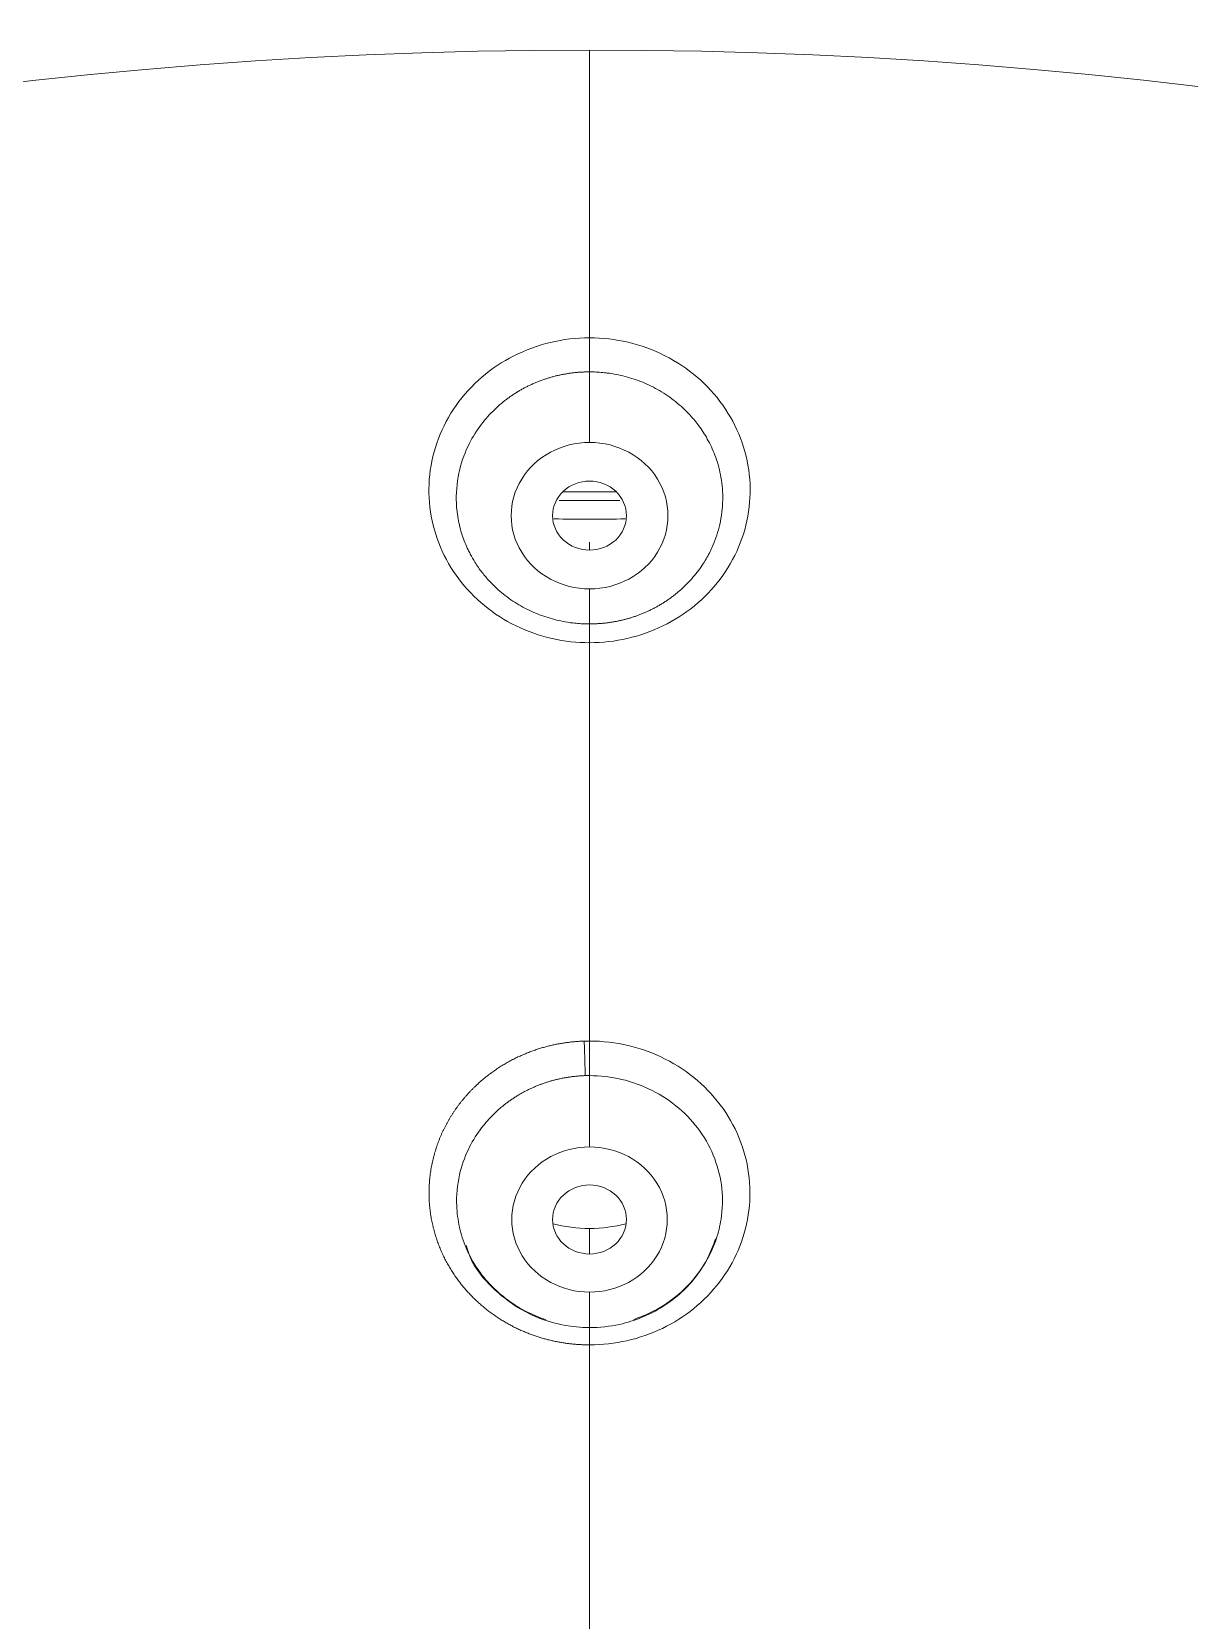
# Model space of a CAD drawing. Extents: x 1797 to 2925, y 0 to 827.
# Drawn here: x 2259.33 to 2271.85, y 583.49 to 600.67 of the extents above; entities that cross this region are included whole.
import ezdxf

# ---------------------------------------------------------------- set-up
doc = ezdxf.new("R2010")
doc.units = 0
doc.header["$LTSCALE"] = 30
doc.header["$MEASUREMENT"] = 0
doc.layers.add('1', color=7, linetype='CONTINUOUS')

msp = doc.modelspace()

# ---------------------------------------------------------------- linework, layer by layer
at = {"layer": '1', "color": 7, "linetype": 'Continuous', "lineweight": 13}
for p, q in [((2265.366, 597.362), (2265.366, 600.475)), ((2265.366, 596.231), (2265.366, 596.994)), ((2265.366, 594.648), (2265.366, 594.263)), ((2265.366, 589.757), (2265.366, 594.065)), ((2265.366, 588.612), (2265.366, 589.383)), ((2265.366, 587.043), (2265.366, 586.658)), ((2265.366, 581.731), (2265.366, 586.471))]:
    msp.add_line(p, q, dxfattribs=at)
at = {"layer": '1', "color": 7, "linetype": 'Continuous', "lineweight": 18}
for p, q in [((2265.366, 596.994), (2265.366, 597.362)), ((2265.038, 595.604), (2265.693, 595.604)), ((2265.651, 595.697), (2265.08, 595.697)), ((2265.366, 595.066), (2265.366, 595.152)), ((2265.366, 594.27), (2265.366, 594.065)), ((2265.366, 589.757), (2265.366, 589.383)), ((2265.366, 587.454), (2265.366, 587.73)), ((2265.366, 586.471), (2265.366, 586.674))]:
    msp.add_line(p, q, dxfattribs=at)
for centre, major_axis, ratio, start_param, end_param in [((2265.366, 552.468), (57.67, 0), 0.93358, 5.498085, 8.635877), ((2265.366, 552.451), (57.518, 0), 0.93358, 5.498085, 10.209879), ((2265.366, 597.708), (6.44, 0), 0.358368, 4.652425, 4.772353), ((2265.366, 588.039), (1.44, 0), 0.93358, 1.570796, 1.603857)]:
    msp.add_ellipse(centre, major_axis=major_axis, ratio=ratio, start_param=start_param, end_param=end_param, dxfattribs=at)
at = {"layer": '1', "color": 7, "linetype": 'Continuous', "lineweight": 13}
for centre, major_axis, start_param, end_param in [((2265.366, 552.269), (57.048, 0), 5.498085, 10.209879), ((2265.366, 552.292), (-58.2, 0), 4.712392, 5.494288), ((2265.366, 552.249), (56.129, 0), 5.397226, 10.310738), ((2265.366, 552.333), (55.427, 0), 5.397283, 10.31068), ((2265.366, 552.862), (-51, 0), 4.712389, 7.625054), ((2265.366, 552.862), (-51, 0), 1.799723, 4.712389), ((2265.366, 595.439), (0.848, 0), 1.570796, 4.712389), ((2265.366, 595.439), (0.848, 0), 4.712389, 7.853982), ((2265.366, 587.827), (0.841, 0), 1.570796, 4.712389), ((2265.366, 587.827), (0.841, 0), 4.712389, 7.853982)]:
    msp.add_ellipse(centre, major_axis=major_axis, ratio=0.93358, start_param=start_param, end_param=end_param, dxfattribs=at)
at = {"layer": '1', "color": 7, "linetype": 'Continuous', "lineweight": 18}
for points, knots in [([(2324.103, 567.902), (2324.088, 567.986), (2323.967, 568.678), (2323.684, 570.135), (2323.151, 572.408), (2322.395, 575.062), (2321.407, 577.92), (2320.211, 580.816), (2318.387, 584.587), (2315.688, 589.115), (2312.467, 593.336), (2309.6, 596.494), (2307.322, 598.735), (2305.027, 600.757), (2302.859, 602.479), (2300.966, 603.853), (2299.401, 604.905), (2298.193, 605.67), (2297.245, 606.244), (2296.322, 606.782), (2295.177, 607.423), (2293.67, 608.216), (2291.351, 609.347), (2288.174, 610.707), (2284.095, 612.141), (2279.565, 613.371), (2274.59, 614.315), (2269.923, 614.806), (2265.687, 614.951), (2261.973, 614.863), (2258.206, 614.549), (2254.201, 613.972), (2250.216, 613.129), (2246.437, 612.059), (2243.392, 611), (2241.003, 610.044), (2239.194, 609.244), (2237.724, 608.543), (2236.42, 607.882), (2235.112, 607.181), (2233.644, 606.345), (2231.831, 605.239), (2229.597, 603.751), (2226.944, 601.781), (2224.021, 599.322), (2220.911, 596.309), (2217.801, 592.769), (2214.939, 588.87), (2212.49, 584.842), (2210.499, 580.847), (2208.927, 576.932), (2207.737, 573.136), (2206.971, 569.945), (2206.646, 568.019), (2206.544, 567.319)], [0, 0, 0, 0, 0.001588, 0.013126, 0.027789, 0.04558, 0.065218, 0.084873, 0.104532, 0.143846, 0.183174, 0.202849, 0.222528, 0.241892, 0.258858, 0.273049, 0.284465, 0.293107, 0.298976, 0.304539, 0.312444, 0.322691, 0.335281, 0.358941, 0.384767, 0.412706, 0.442761, 0.474929, 0.496111, 0.51812, 0.540956, 0.563325, 0.590147, 0.613541, 0.633505, 0.647888, 0.659751, 0.669092, 0.677224, 0.686109, 0.695892, 0.707751, 0.724579, 0.744632, 0.76791, 0.794412, 0.824139, 0.854874, 0.884154, 0.911977, 0.938344, 0.963257, 0.986713, 1, 1, 1, 1]), ([(2206.477, 567.001), (2206.734, 568.705), (2207.436, 572.186), (2208.761, 576.463), (2209.776, 579.02), (2210.497, 580.707), (2210.88, 581.543), (2212.904, 585.674), (2215.365, 589.62), (2218.31, 593.238), (2219.525, 594.658), (2220.151, 595.354), (2222.085, 597.396), (2224.806, 600.002), (2228.533, 602.932), (2230.898, 604.531), (2232.503, 605.56), (2233.319, 606.056), (2237.461, 608.44), (2241.855, 610.444), (2246.457, 611.925), (2248.313, 612.474), (2249.248, 612.728), (2252.071, 613.423), (2255.884, 614.177), (2260.727, 614.681), (2263.645, 614.782), (2265.592, 614.805), (2266.565, 614.794), (2271.428, 614.628), (2276.274, 614.014), (2280.982, 612.857), (2282.851, 612.352), (2283.78, 612.077), (2286.541, 611.191), (2290.16, 609.839), (2294.485, 607.746), (2296.972, 606.316), (2298.604, 605.325), (2299.407, 604.811), (2303.351, 602.149), (2307.014, 599.125), (2310.239, 595.722), (2311.493, 594.331), (2312.101, 593.622), (2313.869, 591.452), (2316.073, 588.451), (2318.424, 584.466), (2319.64, 581.987), (2320.407, 580.317), (2320.768, 579.473), (2322.462, 575.213), (2323.559, 571.324), (2324.199, 567.366), (2324.254, 567.002)], [0, 0, 0, 0, 0.032488, 0.066794, 0.083947, 0.083947, 0.1011, 0.1011, 0.169711, 0.186864, 0.186864, 0.204017, 0.204017, 0.238323, 0.272629, 0.289782, 0.289782, 0.306935, 0.306935, 0.375547, 0.3927, 0.3927, 0.409853, 0.409853, 0.444159, 0.478464, 0.495617, 0.495617, 0.51277, 0.51277, 0.581382, 0.598535, 0.598535, 0.615688, 0.615688, 0.649994, 0.6843, 0.701453, 0.701453, 0.718606, 0.718606, 0.787218, 0.804371, 0.804371, 0.821524, 0.821524, 0.855829, 0.890135, 0.907288, 0.907288, 0.924441, 0.924441, 0.993053, 1, 1, 1, 1]), ([(2264.075, 595.024), (2264.091, 594.994), (2264.13, 594.925), (2264.199, 594.827), (2264.3, 594.709), (2264.43, 594.588), (2264.597, 594.472), (2264.776, 594.383), (2264.961, 594.319), (2265.099, 594.29), (2265.186, 594.278), (2265.222, 594.275), (2265.258, 594.272), (2265.294, 594.269), (2265.33, 594.268), (2265.354, 594.268), (2265.366, 594.268)], [0, 0, 0, 0, 0.066156, 0.15536, 0.233724, 0.366474, 0.495908, 0.622051, 0.744927, 0.864564, 0.88737, 0.910082, 0.932701, 0.955227, 0.97766, 1, 1, 1, 1]), ([(2265.366, 594.268), (2265.372, 594.268), (2265.384, 594.268), (2265.402, 594.268), (2265.42, 594.269), (2265.438, 594.27), (2265.456, 594.271), (2265.475, 594.272), (2265.493, 594.273), (2265.511, 594.275), (2265.53, 594.277), (2265.548, 594.279), (2265.566, 594.281), (2265.585, 594.284), (2265.603, 594.287), (2265.621, 594.29), (2265.64, 594.293), (2265.658, 594.296), (2265.676, 594.3), (2265.695, 594.304), (2265.713, 594.308), (2265.731, 594.312), (2265.749, 594.317), (2265.767, 594.322), (2265.786, 594.327), (2265.804, 594.332), (2265.822, 594.338), (2265.84, 594.344), (2265.858, 594.35), (2265.876, 594.356), (2265.893, 594.363), (2265.911, 594.369), (2265.929, 594.376), (2265.947, 594.384), (2265.964, 594.391), (2265.982, 594.399), (2265.999, 594.407), (2266.017, 594.415), (2266.034, 594.423), (2266.051, 594.432), (2266.068, 594.441), (2266.085, 594.45), (2266.102, 594.459), (2266.119, 594.469), (2266.136, 594.479), (2266.152, 594.489), (2266.169, 594.499), (2266.185, 594.51), (2266.201, 594.52), (2266.217, 594.531), (2266.233, 594.543), (2266.249, 594.554), (2266.265, 594.566), (2266.28, 594.578), (2266.296, 594.59), (2266.311, 594.602), (2266.326, 594.615), (2266.341, 594.628), (2266.356, 594.641), (2266.406, 594.686), (2266.493, 594.777), (2266.593, 594.91), (2266.648, 595.007), (2266.67, 595.05)], [0, 0, 0, 0, 0.011134, 0.022289, 0.033466, 0.044666, 0.055887, 0.06713, 0.078395, 0.089682, 0.100992, 0.112323, 0.123676, 0.135052, 0.146449, 0.157869, 0.169311, 0.180775, 0.192261, 0.203769, 0.2153, 0.226853, 0.238428, 0.250025, 0.261645, 0.273287, 0.284952, 0.296639, 0.308348, 0.32008, 0.331834, 0.343611, 0.355411, 0.367232, 0.379077, 0.390944, 0.402833, 0.414745, 0.42668, 0.438638, 0.450618, 0.462621, 0.474646, 0.486695, 0.498766, 0.51086, 0.522976, 0.535116, 0.547278, 0.559464, 0.571672, 0.583903, 0.596157, 0.608434, 0.620734, 0.633057, 0.645403, 0.657772, 0.670164, 0.682579, 0.786327, 0.907263, 1, 1, 1, 1]), ([(2263.98, 587.663), (2263.992, 587.623), (2264.026, 587.524), (2264.097, 587.378), (2264.191, 587.238), (2264.314, 587.093), (2264.477, 586.95), (2264.682, 586.825), (2264.826, 586.766), (2264.894, 586.744)], [0, 0, 0, 0, 0.09567, 0.238823, 0.365489, 0.475683, 0.662468, 0.843622, 1, 1, 1, 1]), ([(2264.034, 587.547), (2264.041, 587.517), (2264.09, 587.334), (2264.33, 587.05), (2264.731, 586.766), (2265.106, 586.668), (2265.318, 586.658), (2265.366, 586.658)], [0, 0, 0, 0, 0.054393, 0.34012, 0.626907, 0.917054, 1, 1, 1, 1]), ([(2265.366, 586.658), (2265.477, 586.658), (2265.752, 586.688), (2266.175, 586.861), (2266.543, 587.195), (2266.681, 587.474), (2266.727, 587.619)], [0, 0, 0, 0, 0.182309, 0.465739, 0.750926, 1, 1, 1, 1]), ([(2266.736, 587.615), (2266.724, 587.581), (2266.672, 587.445), (2266.542, 587.224), (2266.309, 586.985), (2266.066, 586.832), (2265.904, 586.766), (2265.845, 586.747)], [0, 0, 0, 0, 0.08566, 0.345146, 0.602049, 0.857814, 1, 1, 1, 1])]:
    msp.add_open_spline(points, degree=3, knots=knots, dxfattribs=at)
at = {"layer": '1', "color": 7, "linetype": 'Continuous', "lineweight": 13}
for points, knots in [([(2325.003, 561.975), (2324.255, 566.343), (2321.332, 575.987), (2312.699, 589.405), (2299.38, 600.661), (2283.137, 607.826), (2265.365, 610.285), (2247.594, 607.826), (2231.351, 600.661), (2218.032, 589.405), (2209.218, 575.705), (2206.288, 565.712), (2205.572, 561.011)], [0, 0, 0, 0, 0.082805, 0.186343, 0.289882, 0.39342, 0.496959, 0.600497, 0.704035, 0.807574, 0.911112, 1, 1, 1, 1]), ([(2307.926, 513.159), (2307.938, 513.17), (2307.978, 513.208), (2308.062, 513.287), (2308.195, 513.413), (2308.376, 513.585), (2308.604, 513.804), (2308.878, 514.072), (2309.198, 514.387), (2309.562, 514.753), (2309.97, 515.169), (2310.418, 515.638), (2310.907, 516.16), (2311.432, 516.737), (2311.993, 517.371), (2312.587, 518.063), (2313.211, 518.815), (2313.862, 519.629), (2314.537, 520.507), (2315.232, 521.45), (2315.944, 522.46), (2316.669, 523.54), (2317.402, 524.691), (2318.138, 525.915), (2318.873, 527.212), (2319.6, 528.586), (2320.316, 530.037), (2321.013, 531.566), (2321.686, 533.174), (2322.328, 534.862), (2322.932, 536.629), (2323.491, 538.477), (2323.997, 540.404), (2324.443, 542.411), (2324.819, 544.495), (2325.119, 546.656), (2325.333, 548.89), (2325.454, 551.195), (2325.473, 553.567), (2325.38, 556.002), (2325.168, 558.496), (2324.825, 561.042), (2324.345, 563.634), (2323.719, 566.266), (2322.939, 568.928), (2321.997, 571.612), (2321.009, 574.008), (2320.026, 576.113), (2319.093, 577.929), (2318.077, 579.737), (2316.976, 581.534), (2315.789, 583.314), (2314.514, 585.075), (2313.152, 586.811), (2311.7, 588.519), (2310.158, 590.192), (2308.526, 591.828), (2306.804, 593.421), (2304.993, 594.966), (2303.093, 596.458), (2301.105, 597.892), (2299.03, 599.263), (2296.869, 600.565), (2294.624, 601.793), (2292.299, 602.941), (2289.894, 604.005), (2287.415, 604.979), (2284.863, 605.857), (2282.243, 606.635), (2279.559, 607.305), (2276.815, 607.864), (2274.017, 608.308), (2271.171, 608.63), (2268.281, 608.828), (2264.867, 608.906), (2260.944, 608.77), (2256.546, 608.314), (2252.195, 607.559), (2247.916, 606.508), (2243.732, 605.164), (2239.665, 603.537), (2235.736, 601.637), (2231.967, 599.472), (2228.381, 597.052), (2224.994, 594.394), (2221.825, 591.51), (2218.891, 588.418), (2216.21, 585.131), (2213.795, 581.67), (2211.658, 578.052), (2209.607, 573.882), (2207.781, 569.125), (2206.342, 563.781), (2205.468, 558.331), (2205.174, 552.827), (2205.457, 547.322), (2206.273, 542.136), (2207.467, 537.531), (2208.794, 533.724), (2210.105, 530.655), (2211.274, 528.289), (2212.472, 526.099), (2213.721, 524.037), (2215.051, 522.064), (2216.135, 520.578), (2216.984, 519.481), (2217.69, 518.607), (2218.365, 517.803), (2219.069, 516.993), (2219.681, 516.316), (2220.181, 515.778), (2220.552, 515.388), (2220.903, 515.024), (2221.236, 514.686), (2221.548, 514.372), (2221.841, 514.083), (2222.112, 513.819), (2222.362, 513.578), (2222.591, 513.36), (2222.736, 513.224), (2222.805, 513.159)], [0, 0, 0, 0, 0.000179, 0.000603, 0.00127, 0.002183, 0.00334, 0.004741, 0.006386, 0.008277, 0.010411, 0.01279, 0.015413, 0.018281, 0.021393, 0.02475, 0.028351, 0.032196, 0.036286, 0.04062, 0.045199, 0.050022, 0.055089, 0.060401, 0.065958, 0.071758, 0.077804, 0.084093, 0.090627, 0.097406, 0.104428, 0.111695, 0.119206, 0.126961, 0.134961, 0.143206, 0.151695, 0.160428, 0.169406, 0.178628, 0.188094, 0.197805, 0.20776, 0.21796, 0.228404, 0.239092, 0.250024, 0.257544, 0.265167, 0.272896, 0.280729, 0.288666, 0.296708, 0.304854, 0.313104, 0.321459, 0.329918, 0.338482, 0.34715, 0.355923, 0.3648, 0.373782, 0.382867, 0.392057, 0.401352, 0.410752, 0.420256, 0.429863, 0.439576, 0.449392, 0.459314, 0.46934, 0.47947, 0.489704, 0.500043, 0.515667, 0.531291, 0.546915, 0.562538, 0.578162, 0.593786, 0.60941, 0.625034, 0.640657, 0.656282, 0.671906, 0.68753, 0.703153, 0.718778, 0.734402, 0.750026, 0.770854, 0.791682, 0.81251, 0.833338, 0.854167, 0.874994, 0.892773, 0.907913, 0.920413, 0.930274, 0.937493, 0.948337, 0.95716, 0.963963, 0.968745, 0.972532, 0.976398, 0.980345, 0.984372, 0.986462, 0.988435, 0.990291, 0.99203, 0.993651, 0.995155, 0.996542, 0.997812, 0.998965, 1, 1, 1, 1]), ([(2223.353, 513.341), (2223.338, 513.355), (2223.291, 513.399), (2223.136, 513.547), (2223.026, 513.651), (2222.747, 513.92), (2222.577, 514.085), (2222.178, 514.478), (2221.948, 514.707), (2221.435, 515.229), (2221.15, 515.523), (2220.529, 516.181), (2220.193, 516.544), (2219.475, 517.344), (2219.093, 517.781), (2218.29, 518.732), (2217.869, 519.247), (2216.998, 520.36), (2216.547, 520.958), (2215.625, 522.241), (2215.153, 522.927), (2214.2, 524.391), (2213.718, 525.169), (2212.757, 526.822), (2212.278, 527.697), (2211.335, 529.546), (2210.872, 530.521), (2209.977, 532.572), (2209.545, 533.649), (2208.731, 535.907), (2208.348, 537.088), (2207.65, 539.553), (2207.336, 540.837), (2206.796, 543.507), (2206.57, 544.892), (2206.23, 547.759), (2206.114, 549.24), (2206.015, 552.291), (2206.031, 553.86), (2206.219, 557.074), (2206.39, 558.719), (2206.911, 562.071), (2207.261, 563.777), (2208.158, 567.23), (2208.706, 568.978), (2210.021, 572.49), (2210.788, 574.255), (2212.561, 577.774), (2213.567, 579.528), (2215.827, 582.992), (2217.082, 584.702), (2219.852, 588.041), (2221.367, 589.669), (2224.661, 592.802), (2226.439, 594.308), (2229.3, 596.442), (2230.286, 597.132), (2232.321, 598.464), (2233.37, 599.107), (2236.61, 600.953), (2238.893, 602.076), (2243.683, 604.062), (2246.189, 604.924), (2251.393, 606.337), (2254.09, 606.888), (2258.246, 607.45), (2259.649, 607.593), (2261.777, 607.738), (2262.49, 607.774), (2263.564, 607.811), (2264.102, 607.825), (2264.732, 607.833), (2265.048, 607.835), (2265.206, 607.836), (2265.285, 607.836), (2265.324, 607.836), (2265.344, 607.836), (2265.354, 607.836), (2265.359, 607.836), (2265.361, 607.836), (2265.362, 607.836), (2265.363, 607.836), (2265.364, 607.836), (2271.184, 607.836), (2282.826, 606.227), (2298.786, 599.183), (2307.511, 591.809), (2314.902, 583.412), (2317.931, 578.702), (2322.393, 568.663), (2323.827, 563.335), (2324.98, 552.52), (2324.698, 547.033), (2322.439, 536.372), (2320.462, 531.198), (2316.357, 524.003), (2314.021, 520.547), (2311.295, 517.36), (2309.394, 515.303), (2308.402, 514.307), (2307.378, 513.342)], [0, 0, 0, 0, 0.015625, 0.015625, 0.03125, 0.03125, 0.046875, 0.046875, 0.0625, 0.0625, 0.078125, 0.078125, 0.09375, 0.09375, 0.109375, 0.109375, 0.125, 0.125, 0.140625, 0.140625, 0.15625, 0.15625, 0.171875, 0.171875, 0.1875, 0.1875, 0.203125, 0.203125, 0.21875, 0.21875, 0.234375, 0.234375, 0.25, 0.25, 0.265625, 0.265625, 0.28125, 0.28125, 0.296875, 0.296875, 0.3125, 0.3125, 0.328125, 0.328125, 0.34375, 0.34375, 0.359375, 0.359375, 0.375, 0.375, 0.390625, 0.390625, 0.40625, 0.40625, 0.421875, 0.421875, 0.429687, 0.429687, 0.4375, 0.4375, 0.453125, 0.453125, 0.46875, 0.46875, 0.484375, 0.484375, 0.492187, 0.492187, 0.496094, 0.496094, 0.498047, 0.499023, 0.499512, 0.499756, 0.499878, 0.499939, 0.499969, 0.499985, 0.499992, 0.499996, 0.499998, 0.499998, 0.5, 0.5, 0.5625, 0.625, 0.6875, 0.6875, 0.75, 0.75, 0.8125, 0.8125, 0.875, 0.875, 0.9375, 0.9375, 0.96875, 0.984375, 0.984375, 1, 1, 1, 1]), ([(2265.365, 606.92), (2265.323, 606.92), (2265.24, 606.92), (2265.114, 606.919), (2264.988, 606.919), (2264.863, 606.918), (2264.737, 606.917), (2264.611, 606.915), (2264.486, 606.914), (2264.36, 606.912), (2264.234, 606.91), (2264.109, 606.907), (2263.983, 606.905), (2263.857, 606.902), (2263.732, 606.898), (2263.606, 606.895), (2263.48, 606.891), (2263.355, 606.887), (2263.229, 606.883), (2263.104, 606.879), (2262.978, 606.874), (2262.852, 606.869), (2262.727, 606.864), (2262.601, 606.859), (2262.475, 606.853), (2262.35, 606.847), (2262.224, 606.841), (2262.099, 606.834), (2261.973, 606.828), (2261.847, 606.821), (2261.722, 606.813), (2261.596, 606.806), (2261.47, 606.798), (2261.345, 606.79), (2261.219, 606.782), (2261.094, 606.773), (2260.644, 606.742), (2259.871, 606.681), (2258.777, 606.575), (2257.685, 606.449), (2256.595, 606.305), (2255.508, 606.141), (2254.425, 605.959), (2253.346, 605.757), (2251.913, 605.464), (2250.133, 605.05), (2248.019, 604.478), (2245.93, 603.832), (2243.868, 603.113), (2241.835, 602.322), (2239.172, 601.174), (2235.929, 599.565), (2232.212, 597.369), (2228.676, 594.914), (2225.722, 592.519), (2223.281, 590.277), (2221.294, 588.26), (2219.109, 585.803), (2216.798, 582.846), (2214.737, 579.744), (2213.116, 576.926), (2211.858, 574.45), (2210.83, 572.129), (2209.997, 569.986), (2209.326, 568.036), (2208.73, 566.051), (2208.159, 563.828), (2207.645, 561.361), (2207.23, 558.648), (2206.985, 556.146), (2206.87, 553.866), (2206.848, 551.818), (2206.909, 549.758), (2207.053, 547.702), (2207.279, 545.657), (2207.587, 543.627), (2207.977, 541.601), (2208.607, 538.926), (2209.596, 535.621), (2210.93, 532.186), (2212.297, 529.25), (2213.6, 526.794), (2214.876, 524.667), (2216.075, 522.85), (2217.158, 521.329), (2218.199, 519.968), (2219.186, 518.756), (2220.023, 517.781), (2220.803, 516.912), (2221.52, 516.142), (2222.262, 515.374), (2222.828, 514.809), (2223.206, 514.439), (2223.387, 514.263), (2223.571, 514.086), (2223.757, 513.908), (2223.945, 513.73), (2224.135, 513.55), (2224.328, 513.37), (2224.523, 513.189), (2224.72, 513.007), (2224.92, 512.824), (2225.122, 512.641), (2225.326, 512.456), (2225.532, 512.271), (2225.741, 512.085), (2225.952, 511.899), (2226.094, 511.774), (2226.165, 511.712)], [0, 0, 0, 0, 0.000892, 0.001785, 0.002677, 0.003569, 0.004462, 0.005354, 0.006246, 0.007138, 0.00803, 0.008923, 0.009815, 0.010707, 0.011599, 0.012491, 0.013384, 0.014276, 0.015169, 0.016061, 0.016953, 0.017846, 0.018739, 0.019631, 0.020524, 0.021417, 0.02231, 0.023203, 0.024097, 0.02499, 0.025884, 0.026777, 0.027671, 0.028565, 0.029459, 0.030354, 0.031248, 0.039059, 0.046868, 0.054679, 0.062496, 0.070311, 0.078122, 0.085931, 0.093744, 0.109373, 0.124991, 0.140601, 0.156239, 0.171854, 0.187489, 0.218707, 0.249974, 0.281106, 0.312458, 0.333209, 0.354021, 0.374951, 0.406022, 0.437441, 0.458146, 0.47896, 0.499936, 0.515411, 0.530971, 0.546637, 0.562432, 0.583123, 0.603936, 0.624924, 0.640415, 0.655981, 0.671643, 0.687423, 0.702962, 0.718542, 0.734186, 0.749915, 0.781006, 0.812398, 0.833188, 0.854003, 0.874891, 0.888786, 0.90267, 0.916556, 0.926936, 0.93739, 0.945051, 0.952809, 0.960666, 0.968624, 0.970466, 0.972324, 0.974198, 0.976087, 0.977992, 0.979913, 0.98185, 0.983802, 0.985771, 0.987756, 0.989756, 0.991773, 0.993806, 0.995854, 0.997919, 1, 1, 1, 1]), ([(2304.563, 511.712), (2304.6, 511.744), (2304.674, 511.809), (2304.784, 511.906), (2304.894, 512.003), (2305.003, 512.1), (2305.112, 512.196), (2305.22, 512.292), (2305.327, 512.388), (2305.433, 512.484), (2305.539, 512.579), (2305.644, 512.674), (2305.749, 512.769), (2305.853, 512.864), (2305.956, 512.958), (2306.059, 513.052), (2306.161, 513.146), (2306.262, 513.24), (2306.363, 513.333), (2306.463, 513.426), (2306.562, 513.519), (2306.661, 513.611), (2306.759, 513.703), (2306.856, 513.795), (2306.953, 513.887), (2307.049, 513.979), (2307.144, 514.07), (2307.239, 514.161), (2307.333, 514.251), (2307.426, 514.342), (2307.519, 514.432), (2307.611, 514.522), (2307.932, 514.836), (2308.472, 515.374), (2309.216, 516.143), (2309.932, 516.912), (2310.552, 517.604), (2311.086, 518.218), (2311.541, 518.756), (2311.988, 519.299), (2312.428, 519.847), (2312.86, 520.4), (2313.284, 520.958), (2313.701, 521.521), (2314.11, 522.089), (2314.512, 522.662), (2314.906, 523.239), (2315.292, 523.822), (2315.924, 524.802), (2316.772, 526.195), (2317.788, 528.02), (2318.727, 529.876), (2319.689, 531.979), (2320.64, 534.333), (2321.536, 536.943), (2322.19, 539.236), (2322.659, 541.197), (2322.992, 542.816), (2323.271, 544.438), (2323.497, 546.063), (2323.711, 548.065), (2323.862, 550.44), (2323.888, 553.181), (2323.783, 555.551), (2323.609, 557.554), (2323.412, 559.194), (2323.163, 560.821), (2322.863, 562.433), (2322.431, 564.404), (2321.821, 566.714), (2320.976, 569.338), (2320.075, 571.702), (2319.155, 573.817), (2318.248, 575.694), (2317.27, 577.53), (2316.1, 579.535), (2314.71, 581.689), (2313.07, 583.962), (2311.459, 585.969), (2309.909, 587.733), (2308.448, 589.274), (2306.93, 590.757), (2305.175, 592.348), (2303.165, 594.019), (2300.876, 595.736), (2298.501, 597.342), (2296.044, 598.835), (2293.506, 600.212), (2291.333, 601.259), (2289.562, 602.035), (2288.219, 602.586), (2286.634, 603.193), (2284.802, 603.832), (2282.713, 604.478), (2280.599, 605.05), (2278.819, 605.464), (2277.386, 605.758), (2276.307, 605.96), (2275.223, 606.142), (2274.137, 606.305), (2273.047, 606.45), (2271.954, 606.575), (2270.86, 606.681), (2270.047, 606.746), (2269.519, 606.782), (2269.274, 606.798), (2269.03, 606.813), (2268.786, 606.826), (2268.542, 606.839), (2268.297, 606.851), (2268.053, 606.862), (2267.809, 606.872), (2267.565, 606.881), (2267.32, 606.89), (2267.076, 606.897), (2266.832, 606.903), (2266.587, 606.908), (2266.343, 606.912), (2266.099, 606.916), (2265.854, 606.918), (2265.61, 606.92), (2265.447, 606.92), (2265.365, 606.92)], [0, 0, 0, 0, 0.001083, 0.002161, 0.003234, 0.004303, 0.005367, 0.006426, 0.00748, 0.008529, 0.009574, 0.010614, 0.011649, 0.01268, 0.013706, 0.014727, 0.015743, 0.016755, 0.017761, 0.018764, 0.019761, 0.020754, 0.021742, 0.022725, 0.023704, 0.024678, 0.025647, 0.026612, 0.027572, 0.028527, 0.029477, 0.030423, 0.031365, 0.039376, 0.047252, 0.054996, 0.06261, 0.067826, 0.073038, 0.078247, 0.083453, 0.088658, 0.093862, 0.099065, 0.104269, 0.109474, 0.11468, 0.11989, 0.125102, 0.140784, 0.156415, 0.172013, 0.187599, 0.208569, 0.229381, 0.250087, 0.262676, 0.275208, 0.287695, 0.300148, 0.312578, 0.333586, 0.354399, 0.37507, 0.387684, 0.400229, 0.412716, 0.425158, 0.437564, 0.458587, 0.4794, 0.500054, 0.515804, 0.531455, 0.547029, 0.562548, 0.583545, 0.604358, 0.62504, 0.640746, 0.65638, 0.671967, 0.687533, 0.708465, 0.729274, 0.750024, 0.770891, 0.791699, 0.812515, 0.822941, 0.833354, 0.843763, 0.859399, 0.875008, 0.890624, 0.906254, 0.914066, 0.921875, 0.929686, 0.937503, 0.945319, 0.95313, 0.960939, 0.968752, 0.970491, 0.972229, 0.973967, 0.975704, 0.977441, 0.979178, 0.980914, 0.982649, 0.984385, 0.98612, 0.987855, 0.98959, 0.991325, 0.99306, 0.994794, 0.99653, 0.998265, 1, 1, 1, 1]), ([(2265.365, 606.627), (2265.406, 606.626), (2265.488, 606.626), (2265.61, 606.626), (2265.733, 606.625), (2265.855, 606.625), (2265.978, 606.624), (2266.1, 606.622), (2266.223, 606.621), (2266.345, 606.619), (2266.467, 606.617), (2266.59, 606.615), (2266.712, 606.612), (2266.834, 606.609), (2266.957, 606.606), (2267.079, 606.603), (2267.201, 606.6), (2267.324, 606.596), (2267.446, 606.592), (2267.568, 606.588), (2267.691, 606.583), (2267.813, 606.579), (2267.935, 606.574), (2268.057, 606.568), (2268.18, 606.563), (2268.302, 606.557), (2268.424, 606.551), (2268.546, 606.545), (2268.669, 606.539), (2268.791, 606.532), (2268.913, 606.526), (2269.035, 606.518), (2269.157, 606.511), (2269.28, 606.504), (2269.402, 606.496), (2269.524, 606.488), (2269.962, 606.458), (2270.714, 606.4), (2271.78, 606.299), (2272.843, 606.179), (2274.258, 605.996), (2276.02, 605.721), (2278.118, 605.319), (2280.199, 604.845), (2282.489, 604.239), (2284.976, 603.473), (2287.642, 602.513), (2290.253, 601.432), (2292.805, 600.234), (2295.292, 598.919), (2297.705, 597.493), (2300.04, 595.958), (2302.293, 594.317), (2304.456, 592.576), (2306.525, 590.738), (2308.496, 588.807), (2310.362, 586.788), (2312.12, 584.686), (2313.766, 582.506), (2315.295, 580.253), (2316.704, 577.934), (2317.99, 575.551), (2319.148, 573.113), (2320.177, 570.625), (2321.075, 568.093), (2321.838, 565.522), (2322.465, 562.92), (2322.956, 560.292), (2323.306, 557.644), (2323.518, 554.983), (2323.59, 552.316), (2323.52, 549.649), (2323.311, 546.987), (2322.963, 544.34), (2322.516, 541.928), (2322.009, 539.756), (2321.478, 537.822), (2320.868, 535.901), (2320.183, 534.002), (2319.425, 532.131), (2318.596, 530.29), (2317.691, 528.474), (2316.715, 526.69), (2315.671, 524.943), (2314.56, 523.235), (2313.38, 521.563), (2312.502, 520.413), (2311.976, 519.754), (2311.829, 519.571), (2311.682, 519.389), (2311.533, 519.208), (2311.384, 519.027), (2311.234, 518.847), (2311.083, 518.667), (2310.932, 518.489), (2310.779, 518.31), (2310.626, 518.132), (2310.472, 517.955), (2310.317, 517.779), (2310.161, 517.603), (2310.005, 517.427), (2309.847, 517.252), (2309.689, 517.078), (2309.53, 516.905), (2309.371, 516.732), (2309.21, 516.559), (2309.049, 516.387), (2308.887, 516.216), (2308.724, 516.045), (2308.56, 515.875), (2308.395, 515.706), (2308.23, 515.537), (2308.064, 515.369), (2307.897, 515.201), (2307.729, 515.034), (2307.56, 514.868), (2307.391, 514.702), (2307.221, 514.537), (2307.05, 514.373), (2306.878, 514.209), (2306.705, 514.045), (2306.589, 513.937), (2306.532, 513.883)], [0, 0, 0, 0, 0.000893, 0.001787, 0.00268, 0.003573, 0.004466, 0.005359, 0.006252, 0.007145, 0.008038, 0.008931, 0.009824, 0.010716, 0.011609, 0.012502, 0.013394, 0.014287, 0.015179, 0.016072, 0.016965, 0.017857, 0.01875, 0.019643, 0.020535, 0.021428, 0.022321, 0.023214, 0.024106, 0.024999, 0.025892, 0.026785, 0.027679, 0.028572, 0.029465, 0.030359, 0.031252, 0.039067, 0.046877, 0.054688, 0.062504, 0.07814, 0.093746, 0.109357, 0.125006, 0.14583, 0.166638, 0.187504, 0.208304, 0.229115, 0.250003, 0.270773, 0.291586, 0.312501, 0.333239, 0.354054, 0.375, 0.395709, 0.416524, 0.437499, 0.458186, 0.479002, 0.499997, 0.520672, 0.541488, 0.562496, 0.583169, 0.603985, 0.624994, 0.645677, 0.666493, 0.687493, 0.708193, 0.72901, 0.749991, 0.765529, 0.781111, 0.796759, 0.812493, 0.828052, 0.843643, 0.859283, 0.874994, 0.890575, 0.906173, 0.921807, 0.937495, 0.939279, 0.941062, 0.942845, 0.944628, 0.94641, 0.948193, 0.949976, 0.951759, 0.953542, 0.955325, 0.957108, 0.958891, 0.960675, 0.962458, 0.964242, 0.966026, 0.96781, 0.969595, 0.971379, 0.973164, 0.97495, 0.976736, 0.978522, 0.980309, 0.982096, 0.983884, 0.985672, 0.987461, 0.98925, 0.99104, 0.992831, 0.994622, 0.996414, 0.998207, 1, 1, 1, 1]), ([(2265.366, 596.994), (2265.359, 596.994), (2265.347, 596.994), (2265.328, 596.994), (2265.309, 596.993), (2265.291, 596.992), (2265.272, 596.991), (2265.253, 596.99), (2265.234, 596.989), (2265.215, 596.987), (2265.196, 596.985), (2265.177, 596.983), (2265.158, 596.98), (2265.14, 596.977), (2265.121, 596.974), (2265.102, 596.971), (2265.083, 596.968), (2265.064, 596.964), (2265.045, 596.96), (2265.026, 596.956), (2265.008, 596.952), (2264.989, 596.947), (2264.97, 596.942), (2264.951, 596.937), (2264.933, 596.931), (2264.914, 596.926), (2264.896, 596.92), (2264.877, 596.914), (2264.859, 596.907), (2264.84, 596.9), (2264.822, 596.894), (2264.804, 596.886), (2264.785, 596.879), (2264.767, 596.871), (2264.749, 596.863), (2264.731, 596.855), (2264.713, 596.847), (2264.696, 596.838), (2264.678, 596.829), (2264.66, 596.82), (2264.643, 596.811), (2264.625, 596.801), (2264.608, 596.791), (2264.591, 596.781), (2264.574, 596.77), (2264.557, 596.76), (2264.54, 596.749), (2264.524, 596.738), (2264.507, 596.726), (2264.491, 596.715), (2264.475, 596.703), (2264.459, 596.691), (2264.443, 596.678), (2264.427, 596.666), (2264.412, 596.653), (2264.396, 596.64), (2264.381, 596.627), (2264.366, 596.613), (2264.351, 596.599), (2264.291, 596.542), (2264.183, 596.421), (2264.049, 596.207), (2263.946, 595.929), (2263.915, 595.651), (2263.938, 595.411), (2263.983, 595.231), (2264.034, 595.105), (2264.067, 595.039), (2264.075, 595.024)], [0, 0, 0, 0, 0.006394, 0.012802, 0.019222, 0.025654, 0.032099, 0.038557, 0.045028, 0.051511, 0.058008, 0.064516, 0.071038, 0.077572, 0.084119, 0.090678, 0.097251, 0.103835, 0.110433, 0.117043, 0.123666, 0.130302, 0.13695, 0.143612, 0.150285, 0.156972, 0.163671, 0.170383, 0.177107, 0.183844, 0.190594, 0.197356, 0.204132, 0.210919, 0.21772, 0.224533, 0.231359, 0.238197, 0.245048, 0.251912, 0.258788, 0.265678, 0.272579, 0.279494, 0.28642, 0.29336, 0.300312, 0.307277, 0.314255, 0.321245, 0.328247, 0.335263, 0.34229, 0.349331, 0.356384, 0.36345, 0.370528, 0.377619, 0.384722, 0.391838, 0.465398, 0.554974, 0.660501, 0.781886, 0.854377, 0.920907, 0.981486, 1, 1, 1, 1]), ([(2266.67, 595.05), (2266.68, 595.072), (2266.724, 595.166), (2266.784, 595.351), (2266.815, 595.602), (2266.796, 595.847), (2266.739, 596.062), (2266.658, 596.243), (2266.567, 596.389), (2266.457, 596.527), (2266.32, 596.659), (2266.15, 596.781), (2265.967, 596.875), (2265.778, 596.942), (2265.636, 596.972), (2265.547, 596.983), (2265.511, 596.987), (2265.475, 596.99), (2265.438, 596.993), (2265.402, 596.994), (2265.378, 596.994), (2265.366, 596.994)], [0, 0, 0, 0, 0.025572, 0.113067, 0.210302, 0.300453, 0.381181, 0.452446, 0.514221, 0.566484, 0.641894, 0.715394, 0.786979, 0.856644, 0.924388, 0.936974, 0.949567, 0.962166, 0.974771, 0.987382, 1, 1, 1, 1]), ([(2265.308, 589.757), (2265.302, 589.756), (2265.288, 589.756), (2265.267, 589.755), (2265.246, 589.753), (2265.225, 589.752), (2265.203, 589.75), (2265.182, 589.748), (2265.16, 589.746), (2265.138, 589.743), (2265.117, 589.74), (2265.095, 589.737), (2265.073, 589.734), (2265.05, 589.73), (2265.028, 589.726), (2265.006, 589.722), (2264.983, 589.717), (2264.96, 589.712), (2264.938, 589.707), (2264.915, 589.701), (2264.892, 589.695), (2264.869, 589.689), (2264.846, 589.682), (2264.823, 589.675), (2264.8, 589.668), (2264.777, 589.66), (2264.754, 589.652), (2264.731, 589.643), (2264.708, 589.635), (2264.684, 589.625), (2264.661, 589.616), (2264.638, 589.606), (2264.615, 589.595), (2264.591, 589.585), (2264.568, 589.574), (2264.545, 589.562), (2264.522, 589.55), (2264.499, 589.538), (2264.476, 589.525), (2264.453, 589.512), (2264.43, 589.498), (2264.408, 589.484), (2264.385, 589.47), (2264.363, 589.455), (2264.34, 589.44), (2264.318, 589.424), (2264.296, 589.408), (2264.274, 589.391), (2264.252, 589.374), (2264.23, 589.357), (2264.209, 589.339), (2264.187, 589.321), (2264.166, 589.302), (2264.146, 589.283), (2264.125, 589.263), (2264.105, 589.243), (2264.084, 589.223), (2264.064, 589.202), (2264.045, 589.18), (2264.026, 589.158), (2264.007, 589.136), (2263.988, 589.114), (2263.969, 589.09), (2263.951, 589.067), (2263.934, 589.043), (2263.916, 589.019), (2263.899, 588.994), (2263.883, 588.969), (2263.867, 588.943), (2263.851, 588.917), (2263.836, 588.89), (2263.821, 588.864), (2263.806, 588.836), (2263.792, 588.809), (2263.779, 588.781), (2263.766, 588.752), (2263.753, 588.724), (2263.741, 588.694), (2263.73, 588.665), (2263.719, 588.635), (2263.709, 588.605), (2263.699, 588.574), (2263.69, 588.544), (2263.681, 588.512), (2263.673, 588.481), (2263.666, 588.449), (2263.659, 588.417), (2263.653, 588.385), (2263.648, 588.352), (2263.643, 588.32), (2263.639, 588.287), (2263.636, 588.253), (2263.633, 588.22), (2263.631, 588.186), (2263.63, 588.152), (2263.629, 588.118), (2263.63, 588.084), (2263.631, 588.041), (2263.634, 587.989), (2263.64, 587.928), (2263.649, 587.869), (2263.659, 587.81), (2263.672, 587.752), (2263.687, 587.695), (2263.704, 587.638), (2263.722, 587.583), (2263.743, 587.529), (2263.765, 587.476), (2263.789, 587.425), (2263.815, 587.374), (2263.842, 587.325), (2263.871, 587.277), (2263.901, 587.231), (2263.933, 587.186), (2263.965, 587.142), (2263.999, 587.1), (2264.034, 587.059), (2264.071, 587.019), (2264.108, 586.981), (2264.146, 586.945), (2264.184, 586.91), (2264.224, 586.876), (2264.264, 586.844), (2264.305, 586.813), (2264.346, 586.784), (2264.388, 586.756), (2264.43, 586.73), (2264.473, 586.705), (2264.516, 586.681), (2264.559, 586.659), (2264.602, 586.638), (2264.646, 586.619), (2264.69, 586.6), (2264.733, 586.584), (2264.777, 586.568), (2264.82, 586.554), (2264.864, 586.541), (2264.907, 586.529), (2264.951, 586.519), (2264.994, 586.509), (2265.036, 586.501), (2265.079, 586.494), (2265.121, 586.487), (2265.163, 586.482), (2265.204, 586.478), (2265.245, 586.475), (2265.286, 586.473), (2265.326, 586.471), (2265.352, 586.471), (2265.366, 586.471)], [0, 0, 0, 0, 0.003842, 0.007715, 0.011619, 0.015555, 0.019522, 0.02352, 0.027548, 0.031608, 0.035699, 0.03982, 0.043973, 0.048155, 0.052369, 0.056613, 0.060887, 0.065191, 0.069525, 0.07389, 0.078284, 0.082709, 0.087163, 0.091647, 0.096161, 0.100704, 0.105278, 0.109882, 0.114516, 0.11918, 0.123874, 0.128598, 0.133352, 0.138136, 0.142951, 0.147795, 0.15267, 0.157575, 0.162511, 0.167477, 0.172473, 0.1775, 0.182557, 0.187644, 0.192762, 0.19791, 0.203088, 0.208296, 0.213535, 0.218804, 0.224103, 0.229432, 0.234791, 0.240181, 0.245601, 0.251051, 0.256532, 0.262042, 0.267583, 0.273154, 0.278756, 0.284387, 0.290049, 0.295741, 0.301464, 0.307216, 0.312999, 0.318812, 0.324656, 0.330529, 0.336433, 0.342368, 0.348332, 0.354327, 0.360353, 0.366408, 0.372494, 0.37861, 0.384756, 0.390932, 0.397139, 0.403376, 0.409643, 0.415941, 0.422268, 0.428627, 0.435015, 0.441434, 0.447882, 0.454361, 0.460871, 0.46741, 0.47398, 0.48058, 0.48721, 0.49387, 0.500561, 0.507282, 0.519258, 0.531141, 0.542931, 0.554629, 0.566234, 0.577747, 0.589167, 0.600494, 0.611729, 0.622871, 0.633921, 0.644878, 0.655742, 0.666514, 0.677194, 0.687781, 0.698275, 0.708676, 0.718985, 0.729202, 0.739325, 0.749357, 0.759296, 0.769142, 0.778896, 0.788557, 0.798126, 0.807603, 0.816987, 0.826278, 0.835476, 0.844581, 0.853594, 0.862513, 0.871341, 0.880075, 0.888718, 0.897268, 0.905727, 0.914093, 0.922368, 0.930552, 0.938643, 0.946642, 0.954548, 0.962361, 0.970079, 0.977703, 0.985231, 0.992663, 1, 1, 1, 1]), ([(2265.366, 589.757), (2265.356, 589.757), (2265.346, 589.757), (2265.332, 589.757), (2265.327, 589.757), (2265.318, 589.757), (2265.313, 589.757), (2265.308, 589.757)], [0, 0, 0, 0, 0.5, 0.5, 0.75, 0.75, 1, 1, 1, 1]), ([(2265.318, 589.383), (2265.312, 589.383), (2265.299, 589.382), (2265.281, 589.381), (2265.263, 589.38), (2265.244, 589.379), (2265.226, 589.377), (2265.207, 589.375), (2265.189, 589.373), (2265.17, 589.371), (2265.152, 589.368), (2265.133, 589.366), (2265.114, 589.363), (2265.096, 589.359), (2265.077, 589.356), (2265.059, 589.352), (2265.04, 589.348), (2265.022, 589.344), (2265.003, 589.34), (2264.985, 589.335), (2264.966, 589.33), (2264.948, 589.325), (2264.93, 589.32), (2264.911, 589.314), (2264.893, 589.308), (2264.875, 589.302), (2264.857, 589.296), (2264.839, 589.289), (2264.821, 589.282), (2264.803, 589.275), (2264.785, 589.268), (2264.767, 589.26), (2264.749, 589.252), (2264.731, 589.244), (2264.714, 589.236), (2264.696, 589.227), (2264.679, 589.219), (2264.661, 589.21), (2264.644, 589.2), (2264.627, 589.191), (2264.61, 589.181), (2264.593, 589.171), (2264.576, 589.161), (2264.559, 589.15), (2264.543, 589.139), (2264.526, 589.128), (2264.51, 589.117), (2264.494, 589.106), (2264.478, 589.094), (2264.462, 589.082), (2264.446, 589.07), (2264.431, 589.057), (2264.415, 589.045), (2264.4, 589.032), (2264.385, 589.019), (2264.37, 589.005), (2264.355, 588.992), (2264.341, 588.978), (2264.326, 588.964), (2264.269, 588.907), (2264.167, 588.787), (2264.04, 588.574), (2263.943, 588.297), (2263.917, 588.009), (2263.946, 587.792), (2263.972, 587.69), (2263.98, 587.663)], [0, 0, 0, 0, 0.007091, 0.014198, 0.02132, 0.028458, 0.035611, 0.04278, 0.049964, 0.057164, 0.064379, 0.07161, 0.078857, 0.086119, 0.093396, 0.100689, 0.107998, 0.115322, 0.122662, 0.130017, 0.137387, 0.144774, 0.152175, 0.159593, 0.167026, 0.174474, 0.181938, 0.189417, 0.196912, 0.204423, 0.211949, 0.21949, 0.227047, 0.23462, 0.242208, 0.249812, 0.257431, 0.265066, 0.272716, 0.280381, 0.288063, 0.29576, 0.303472, 0.3112, 0.318943, 0.326702, 0.334476, 0.342266, 0.350071, 0.357892, 0.365729, 0.373581, 0.381448, 0.389331, 0.397229, 0.405143, 0.413072, 0.421017, 0.428978, 0.436953, 0.516947, 0.616108, 0.73438, 0.871685, 0.965813, 1, 1, 1, 1]), ([(2265.366, 589.383), (2265.482, 589.383), (2265.718, 589.356), (2266.05, 589.235), (2266.341, 589.041), (2266.573, 588.788), (2266.733, 588.489), (2266.811, 588.163), (2266.803, 587.865), (2266.759, 587.685), (2266.736, 587.615)], [0, 0, 0, 0, 0.129909, 0.261665, 0.392612, 0.522734, 0.652966, 0.783124, 0.913077, 1, 1, 1, 1])]:
    msp.add_open_spline(points, degree=3, knots=knots, dxfattribs=at)
at = {"layer": '1', "color": 7, "linetype": 'Continuous', "lineweight": 18}
for points in [[(2265.366, 597.362), (2265.221, 597.362), (2264.941, 597.329), (2264.539, 597.182), (2264.189, 596.949), (2263.908, 596.641), (2263.715, 596.278), (2263.62, 595.882), (2263.628, 595.479), (2263.738, 595.093), (2263.938, 594.746), (2264.217, 594.455), (2264.562, 594.233), (2264.96, 594.094), (2265.228, 594.065), (2265.366, 594.065)], [(2265.366, 594.065), (2265.506, 594.065), (2265.776, 594.096), (2266.167, 594.233), (2266.51, 594.452), (2266.791, 594.743), (2266.993, 595.092), (2267.103, 595.48), (2267.111, 595.886), (2267.015, 596.281), (2266.821, 596.643), (2266.541, 596.949), (2266.19, 597.184), (2265.784, 597.33), (2265.507, 597.362), (2265.366, 597.362)], [(2265.366, 595.066), (2265.261, 595.066), (2265.052, 595.147), (2264.922, 595.439), (2265.052, 595.732), (2265.261, 595.813), (2265.366, 595.813)], [(2265.366, 595.813), (2265.47, 595.813), (2265.679, 595.732), (2265.809, 595.439), (2265.679, 595.147), (2265.47, 595.066), (2265.366, 595.066)], [(2265.366, 586.471), (2265.504, 586.471), (2265.773, 586.502), (2266.161, 586.636), (2266.503, 586.853), (2266.784, 587.14), (2266.988, 587.486), (2267.1, 587.873), (2267.11, 588.278), (2267.016, 588.673), (2266.824, 589.036), (2266.545, 589.342), (2266.195, 589.577), (2265.787, 589.725), (2265.508, 589.757), (2265.366, 589.757)], [(2265.366, 587.454), (2265.261, 587.454), (2265.052, 587.535), (2264.922, 587.827), (2265.052, 588.12), (2265.261, 588.201), (2265.366, 588.201)], [(2265.366, 588.201), (2265.47, 588.201), (2265.679, 588.12), (2265.809, 587.827), (2265.679, 587.535), (2265.47, 587.454), (2265.366, 587.454)], [(2264.97, 587.781), (2265.099, 587.747), (2265.232, 587.73), (2265.366, 587.73)], [(2265.366, 587.73), (2265.499, 587.73), (2265.632, 587.747), (2265.761, 587.781)]]:
    msp.add_open_spline(points, degree=3, dxfattribs=at)
at = {"layer": '1', "color": 7, "linetype": 'Continuous', "lineweight": 13}
msp.add_rational_spline([(2265.308, 589.757), (2265.314, 589.598), (2265.318, 589.446), (2265.318, 589.383)], [1.15746026005, 0.947487082658, 0.947513249911, 1.15753876181], degree=3, dxfattribs=at)

doc.saveas('drawing.dxf')
